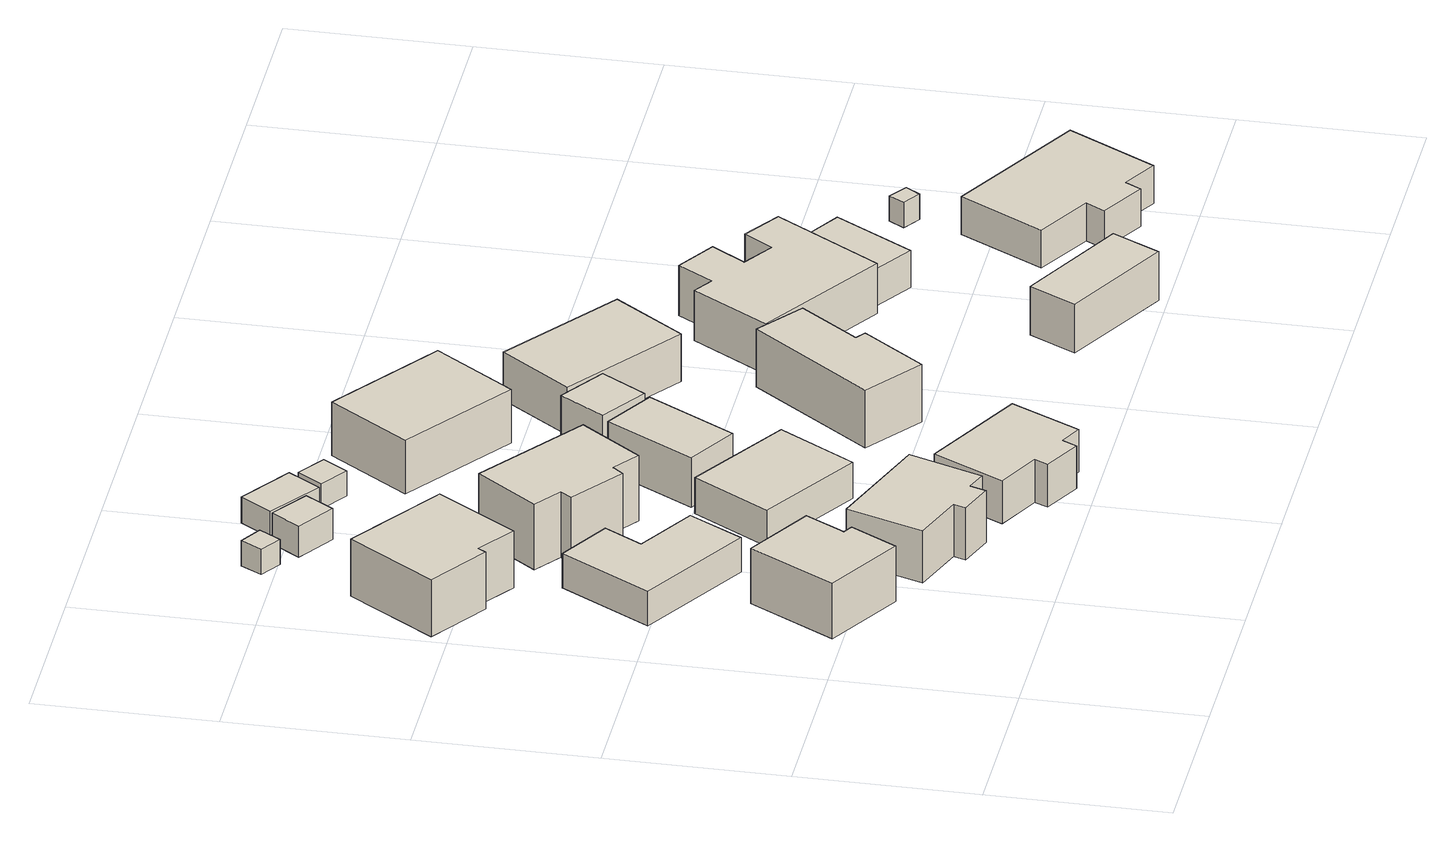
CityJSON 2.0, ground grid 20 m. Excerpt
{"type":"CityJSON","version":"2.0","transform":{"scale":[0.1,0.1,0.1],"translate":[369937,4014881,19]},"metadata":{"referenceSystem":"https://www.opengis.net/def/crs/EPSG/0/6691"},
"CityObjects":{
"building1":{"type":"Building","attributes":{"枝番":1,"利根川水系渡良瀬川洪水浸水想定区域（計画規模）.規模":"L1","利根川水系渡良瀬川洪水浸水想定区域（計画規模）.浸水ランク":"3","利根川水系渡良瀬川洪水浸水想定区域（計画規模）.浸水深":3.26,"利根川水系渡良瀬川洪水浸水想定区域（計画規模）.継続時間":12.6,"利根川水系渡良瀬川洪水浸水想定区域（想定最大規模）.規模":"L2","利根川水系渡良瀬川洪水浸水想定区域（想定最大規模）.浸水ランク":"3","利根川水系渡良瀬川洪水浸水想定区域（想定最大規模）.浸水深":3.81,"利根川水系渡良瀬川洪水浸水想定区域（想定最大規模）.継続時間":33.1,"利根川水系矢場川洪水浸水想定区域（想定最大規模）.規模":"L2","利根川水系矢場川洪水浸水想定区域（想定最大規模）.浸水ランク":"2","利根川水系矢場川洪水浸水想定区域（想定最大規模）.浸水深":0.68,"利根川水系矢場川洪水浸水想定区域（想定最大規模）.継続時間":17,"利根川水系多々良川洪水浸水想定区域（計画規模）.規模":"L1","利根川水系多々良川洪水浸水想定区域（計画規模）.浸水ランク":"1","利根川水系多々良川洪水浸水想定区域（計画規模）.浸水深":0.02,"利根川水系多々良川洪水浸水想定区域（計画規模）.継続時間":5.5,"利根川水系多々良川洪水浸水想定区域（想定最大規模）.規模":"L2","利根川水系多々良川洪水浸水想定区域（想定最大規模）.浸水ランク":"1","利根川水系多々良川洪水浸水想定区域（想定最大規模）.浸水深":0.49,"利根川水系多々良川洪水浸水想定区域（想定最大規模）.継続時間":15.1,"利根川水系利根川洪水浸水想定区域（想定最大規模）.規模":"L2","利根川水系利根川洪水浸水想定区域（想定最大規模）.浸水ランク":"2","利根川水系利根川洪水浸水想定区域（想定最大規模）.浸水深":1.34,"usage":"411","measuredHeight":7.8,"BuildingDetails.prefecture":"10","BuildingDetails.city":"10207","BuildingDetails.surveyYear":2016},"geometry":[{"type":"Solid","lod":"1","boundaries":[[[[0,1,2,3,4,5]],[[4,6,7,5]],[[3,8,6,4]],[[2,9,8,3]],[[1,10,9,2]],[[0,11,10,1]],[[5,7,11,0]],[[6,8,9,10,11,7]]]]}]},
"building2":{"type":"Building","attributes":{"枝番":1,"利根川水系渡良瀬川洪水浸水想定区域（計画規模）.規模":"L1","利根川水系渡良瀬川洪水浸水想定区域（計画規模）.浸水ランク":"3","利根川水系渡良瀬川洪水浸水想定区域（計画規模）.浸水深":4.38,"利根川水系渡良瀬川洪水浸水想定区域（計画規模）.継続時間":9.4,"利根川水系渡良瀬川洪水浸水想定区域（想定最大規模）.規模":"L2","利根川水系渡良瀬川洪水浸水想定区域（想定最大規模）.浸水ランク":"3","利根川水系渡良瀬川洪水浸水想定区域（想定最大規模）.浸水深":4.75,"利根川水系渡良瀬川洪水浸水想定区域（想定最大規模）.継続時間":24.3,"利根川水系矢場川洪水浸水想定区域（想定最大規模）.規模":"L2","利根川水系矢場川洪水浸水想定区域（想定最大規模）.浸水ランク":"2","利根川水系矢場川洪水浸水想定区域（想定最大規模）.浸水深":1.17,"利根川水系矢場川洪水浸水想定区域（想定最大規模）.継続時間":10.1,"利根川水系多々良川洪水浸水想定区域（計画規模）.規模":"L1","利根川水系多々良川洪水浸水想定区域（計画規模）.浸水ランク":"2","利根川水系多々良川洪水浸水想定区域（計画規模）.浸水深":0.52,"利根川水系多々良川洪水浸水想定区域（想定最大規模）.規模":"L2","利根川水系多々良川洪水浸水想定区域（想定最大規模）.浸水ランク":"2","利根川水系多々良川洪水浸水想定区域（想定最大規模）.浸水深":0.99,"利根川水系多々良川洪水浸水想定区域（想定最大規模）.継続時間":5.7,"利根川水系利根川洪水浸水想定区域（想定最大規模）.規模":"L2","利根川水系利根川洪水浸水想定区域（想定最大規模）.浸水ランク":"2","利根川水系利根川洪水浸水想定区域（想定最大規模）.浸水深":1.64,"usage":"411","measuredHeight":6.2,"BuildingDetails.prefecture":"10","BuildingDetails.city":"10207","BuildingDetails.surveyYear":2016},"geometry":[{"type":"Solid","lod":"1","boundaries":[[[[12,13,14,15,16,17]],[[16,18,19,17]],[[15,20,18,16]],[[14,21,20,15]],[[13,22,21,14]],[[12,23,22,13]],[[17,19,23,12]],[[18,20,21,22,23,19]]]]}]},
"building3":{"type":"Building","attributes":{"枝番":1,"利根川水系渡良瀬川洪水浸水想定区域（計画規模）.規模":"L1","利根川水系渡良瀬川洪水浸水想定区域（計画規模）.浸水ランク":"3","利根川水系渡良瀬川洪水浸水想定区域（計画規模）.浸水深":4.51,"利根川水系渡良瀬川洪水浸水想定区域（計画規模）.継続時間":9.4,"利根川水系渡良瀬川洪水浸水想定区域（想定最大規模）.規模":"L2","利根川水系渡良瀬川洪水浸水想定区域（想定最大規模）.浸水ランク":"3","利根川水系渡良瀬川洪水浸水想定区域（想定最大規模）.浸水深":4.75,"利根川水系渡良瀬川洪水浸水想定区域（想定最大規模）.継続時間":24.3,"利根川水系矢場川洪水浸水想定区域（想定最大規模）.規模":"L2","利根川水系矢場川洪水浸水想定区域（想定最大規模）.浸水ランク":"2","利根川水系矢場川洪水浸水想定区域（想定最大規模）.浸水深":0.68,"利根川水系矢場川洪水浸水想定区域（想定最大規模）.継続時間":10.1,"利根川水系多々良川洪水浸水想定区域（計画規模）.規模":"L1","利根川水系多々良川洪水浸水想定区域（計画規模）.浸水ランク":"1","利根川水系多々良川洪水浸水想定区域（計画規模）.浸水深":0.02,"利根川水系多々良川洪水浸水想定区域（想定最大規模）.規模":"L2","利根川水系多々良川洪水浸水想定区域（想定最大規模）.浸水ランク":"1","利根川水系多々良川洪水浸水想定区域（想定最大規模）.浸水深":0.49,"利根川水系多々良川洪水浸水想定区域（想定最大規模）.継続時間":5.7,"利根川水系利根川洪水浸水想定区域（想定最大規模）.規模":"L2","利根川水系利根川洪水浸水想定区域（想定最大規模）.浸水ランク":"2","利根川水系利根川洪水浸水想定区域（想定最大規模）.浸水深":1.14,"usage":"411","measuredHeight":7.9,"BuildingDetails.prefecture":"10","BuildingDetails.city":"10207","BuildingDetails.surveyYear":2016},"geometry":[{"type":"Solid","lod":"1","boundaries":[[[[24,25,26,27,28,29]],[[28,30,31,29]],[[27,32,30,28]],[[26,33,32,27]],[[25,34,33,26]],[[24,35,34,25]],[[29,31,35,24]],[[30,32,33,34,35,31]]]]}]},
"building4":{"type":"Building","attributes":{"枝番":1,"利根川水系渡良瀬川洪水浸水想定区域（計画規模）.規模":"L1","利根川水系渡良瀬川洪水浸水想定区域（計画規模）.浸水ランク":"3","利根川水系渡良瀬川洪水浸水想定区域（計画規模）.浸水深":3.06,"利根川水系渡良瀬川洪水浸水想定区域（計画規模）.継続時間":10.6,"利根川水系渡良瀬川洪水浸水想定区域（想定最大規模）.規模":"L2","利根川水系渡良瀬川洪水浸水想定区域（想定最大規模）.浸水ランク":"3","利根川水系渡良瀬川洪水浸水想定区域（想定最大規模）.浸水深":3.81,"利根川水系渡良瀬川洪水浸水想定区域（想定最大規模）.継続時間":29.8,"利根川水系矢場川洪水浸水想定区域（想定最大規模）.規模":"L2","利根川水系矢場川洪水浸水想定区域（想定最大規模）.浸水ランク":"2","利根川水系矢場川洪水浸水想定区域（想定最大規模）.浸水深":0.98,"利根川水系矢場川洪水浸水想定区域（想定最大規模）.継続時間":13.5,"利根川水系多々良川洪水浸水想定区域（計画規模）.規模":"L1","利根川水系多々良川洪水浸水想定区域（計画規模）.浸水ランク":"1","利根川水系多々良川洪水浸水想定区域（計画規模）.浸水深":0.32,"利根川水系多々良川洪水浸水想定区域（想定最大規模）.規模":"L2","利根川水系多々良川洪水浸水想定区域（想定最大規模）.浸水ランク":"2","利根川水系多々良川洪水浸水想定区域（想定最大規模）.浸水深":0.79,"利根川水系多々良川洪水浸水想定区域（想定最大規模）.継続時間":11,"利根川水系利根川洪水浸水想定区域（想定最大規模）.規模":"L2","利根川水系利根川洪水浸水想定区域（想定最大規模）.浸水ランク":"2","利根川水系利根川洪水浸水想定区域（想定最大規模）.浸水深":1.54,"usage":"411","measuredHeight":7.7,"BuildingDetails.prefecture":"10","BuildingDetails.city":"10207","BuildingDetails.surveyYear":2016},"geometry":[{"type":"Solid","lod":"1","boundaries":[[[[36,37,38,39,40,41,42,43]],[[42,44,45,43]],[[41,46,44,42]],[[40,47,46,41]],[[39,48,47,40]],[[38,49,48,39]],[[37,50,49,38]],[[36,51,50,37]],[[43,45,51,36]],[[44,46,47,48,49,50,51,45]]]]}]},
"building5":{"type":"Building","attributes":{"枝番":1,"利根川水系渡良瀬川洪水浸水想定区域（計画規模）.規模":"L1","利根川水系渡良瀬川洪水浸水想定区域（計画規模）.浸水ランク":"4","利根川水系渡良瀬川洪水浸水想定区域（計画規模）.浸水深":5.58,"利根川水系渡良瀬川洪水浸水想定区域（計画規模）.継続時間":9.3,"利根川水系渡良瀬川洪水浸水想定区域（想定最大規模）.規模":"L2","利根川水系渡良瀬川洪水浸水想定区域（想定最大規模）.浸水ランク":"4","利根川水系渡良瀬川洪水浸水想定区域（想定最大規模）.浸水深":5.69,"利根川水系渡良瀬川洪水浸水想定区域（想定最大規模）.継続時間":20.6,"利根川水系矢場川洪水浸水想定区域（想定最大規模）.規模":"L2","利根川水系矢場川洪水浸水想定区域（想定最大規模）.浸水ランク":"2","利根川水系矢場川洪水浸水想定区域（想定最大規模）.浸水深":0.57,"利根川水系矢場川洪水浸水想定区域（想定最大規模）.継続時間":4.7,"利根川水系多々良川洪水浸水想定区域（計画規模）.規模":"L1","利根川水系多々良川洪水浸水想定区域（想定最大規模）.規模":"L2","利根川水系多々良川洪水浸水想定区域（想定最大規模）.浸水ランク":"1","利根川水系多々良川洪水浸水想定区域（想定最大規模）.浸水深":0.39,"利根川水系利根川洪水浸水想定区域（想定最大規模）.規模":"L2","利根川水系利根川洪水浸水想定区域（想定最大規模）.浸水ランク":"2","利根川水系利根川洪水浸水想定区域（想定最大規模）.浸水深":1.04,"BuildingDetails.prefecture":"10","BuildingDetails.city":"10207"},"geometry":[{"type":"Solid","lod":"1","boundaries":[[[[52,53,54,55]],[[54,56,57,55]],[[53,58,56,54]],[[52,59,58,53]],[[55,57,59,52]],[[56,58,59,57]]]]}]},
"building6":{"type":"Building","attributes":{"枝番":1,"利根川水系渡良瀬川洪水浸水想定区域（計画規模）.規模":"L1","利根川水系渡良瀬川洪水浸水想定区域（計画規模）.浸水ランク":"4","利根川水系渡良瀬川洪水浸水想定区域（計画規模）.浸水深":5.64,"利根川水系渡良瀬川洪水浸水想定区域（計画規模）.継続時間":9.4,"利根川水系渡良瀬川洪水浸水想定区域（想定最大規模）.規模":"L2","利根川水系渡良瀬川洪水浸水想定区域（想定最大規模）.浸水ランク":"4","利根川水系渡良瀬川洪水浸水想定区域（想定最大規模）.浸水深":5.76,"利根川水系渡良瀬川洪水浸水想定区域（想定最大規模）.継続時間":24.3,"利根川水系矢場川洪水浸水想定区域（想定最大規模）.規模":"L2","利根川水系矢場川洪水浸水想定区域（想定最大規模）.浸水ランク":"2","利根川水系矢場川洪水浸水想定区域（想定最大規模）.浸水深":0.68,"利根川水系矢場川洪水浸水想定区域（想定最大規模）.継続時間":10.1,"利根川水系多々良川洪水浸水想定区域（計画規模）.規模":"L1","利根川水系多々良川洪水浸水想定区域（想定最大規模）.規模":"L2","利根川水系多々良川洪水浸水想定区域（想定最大規模）.浸水ランク":"1","利根川水系多々良川洪水浸水想定区域（想定最大規模）.浸水深":0.49,"利根川水系多々良川洪水浸水想定区域（想定最大規模）.継続時間":5.7,"利根川水系利根川洪水浸水想定区域（想定最大規模）.規模":"L2","利根川水系利根川洪水浸水想定区域（想定最大規模）.浸水ランク":"2","利根川水系利根川洪水浸水想定区域（想定最大規模）.浸水深":1.14,"usage":"411","measuredHeight":4,"BuildingDetails.prefecture":"10","BuildingDetails.city":"10207","BuildingDetails.surveyYear":2016},"geometry":[{"type":"Solid","lod":"1","boundaries":[[[[60,61,62,63]],[[62,64,65,63]],[[61,66,64,62]],[[60,67,66,61]],[[63,65,67,60]],[[64,66,67,65]]]]}]},
"building7":{"type":"Building","attributes":{"枝番":1,"利根川水系渡良瀬川洪水浸水想定区域（計画規模）.規模":"L1","利根川水系渡良瀬川洪水浸水想定区域（計画規模）.浸水ランク":"3","利根川水系渡良瀬川洪水浸水想定区域（計画規模）.浸水深":4.57,"利根川水系渡良瀬川洪水浸水想定区域（計画規模）.継続時間":9.2,"利根川水系渡良瀬川洪水浸水想定区域（想定最大規模）.規模":"L2","利根川水系渡良瀬川洪水浸水想定区域（想定最大規模）.浸水ランク":"3","利根川水系渡良瀬川洪水浸水想定区域（想定最大規模）.浸水深":4.82,"利根川水系渡良瀬川洪水浸水想定区域（想定最大規模）.継続時間":22.5,"利根川水系矢場川洪水浸水想定区域（想定最大規模）.規模":"L2","利根川水系矢場川洪水浸水想定区域（想定最大規模）.浸水ランク":"2","利根川水系矢場川洪水浸水想定区域（想定最大規模）.浸水深":0.78,"利根川水系矢場川洪水浸水想定区域（想定最大規模）.継続時間":8.3,"利根川水系多々良川洪水浸水想定区域（計画規模）.規模":"L1","利根川水系多々良川洪水浸水想定区域（計画規模）.浸水ランク":"1","利根川水系多々良川洪水浸水想定区域（計画規模）.浸水深":0.12,"利根川水系多々良川洪水浸水想定区域（想定最大規模）.規模":"L2","利根川水系多々良川洪水浸水想定区域（想定最大規模）.浸水ランク":"2","利根川水系多々良川洪水浸水想定区域（想定最大規模）.浸水深":0.58,"利根川水系多々良川洪水浸水想定区域（想定最大規模）.継続時間":1.9,"利根川水系利根川洪水浸水想定区域（想定最大規模）.規模":"L2","利根川水系利根川洪水浸水想定区域（想定最大規模）.浸水ランク":"2","利根川水系利根川洪水浸水想定区域（想定最大規模）.浸水深":1.24,"usage":"411","measuredHeight":10.1,"BuildingDetails.prefecture":"10","BuildingDetails.city":"10207","BuildingDetails.surveyYear":2016},"geometry":[{"type":"Solid","lod":"1","boundaries":[[[[68,69,70,71,72,73,74,75]],[[74,76,77,75]],[[73,78,76,74]],[[72,79,78,73]],[[71,80,79,72]],[[70,81,80,71]],[[69,82,81,70]],[[68,83,82,69]],[[75,77,83,68]],[[76,78,79,80,81,82,83,77]]]]}]},
"building8":{"type":"Building","attributes":{"枝番":1,"利根川水系渡良瀬川洪水浸水想定区域（計画規模）.規模":"L1","利根川水系渡良瀬川洪水浸水想定区域（計画規模）.浸水ランク":"3","利根川水系渡良瀬川洪水浸水想定区域（計画規模）.浸水深":4.37,"利根川水系渡良瀬川洪水浸水想定区域（計画規模）.継続時間":10.6,"利根川水系渡良瀬川洪水浸水想定区域（想定最大規模）.規模":"L2","利根川水系渡良瀬川洪水浸水想定区域（想定最大規模）.浸水ランク":"3","利根川水系渡良瀬川洪水浸水想定区域（想定最大規模）.浸水深":4.8,"利根川水系渡良瀬川洪水浸水想定区域（想定最大規模）.継続時間":29.8,"利根川水系矢場川洪水浸水想定区域（想定最大規模）.規模":"L2","利根川水系矢場川洪水浸水想定区域（想定最大規模）.浸水ランク":"2","利根川水系矢場川洪水浸水想定区域（想定最大規模）.浸水深":1.48,"利根川水系矢場川洪水浸水想定区域（想定最大規模）.継続時間":13.5,"利根川水系多々良川洪水浸水想定区域（計画規模）.規模":"L1","利根川水系多々良川洪水浸水想定区域（計画規模）.浸水ランク":"2","利根川水系多々良川洪水浸水想定区域（計画規模）.浸水深":0.82,"利根川水系多々良川洪水浸水想定区域（想定最大規模）.規模":"L2","利根川水系多々良川洪水浸水想定区域（想定最大規模）.浸水ランク":"2","利根川水系多々良川洪水浸水想定区域（想定最大規模）.浸水深":1.29,"利根川水系多々良川洪水浸水想定区域（想定最大規模）.継続時間":11,"利根川水系利根川洪水浸水想定区域（想定最大規模）.規模":"L2","利根川水系利根川洪水浸水想定区域（想定最大規模）.浸水ランク":"2","利根川水系利根川洪水浸水想定区域（想定最大規模）.浸水深":1.94,"usage":"411","measuredHeight":5.3,"BuildingDetails.prefecture":"10","BuildingDetails.city":"10207","BuildingDetails.surveyYear":2016},"geometry":[{"type":"Solid","lod":"1","boundaries":[[[[84,85,86,87]],[[86,88,89,87]],[[85,90,88,86]],[[84,91,90,85]],[[87,89,91,84]],[[88,90,91,89]]]]}]},
"building9":{"type":"Building","attributes":{"枝番":1,"利根川水系渡良瀬川洪水浸水想定区域（計画規模）.規模":"L1","利根川水系渡良瀬川洪水浸水想定区域（計画規模）.浸水ランク":"4","利根川水系渡良瀬川洪水浸水想定区域（計画規模）.浸水深":5.52,"利根川水系渡良瀬川洪水浸水想定区域（計画規模）.継続時間":9.3,"利根川水系渡良瀬川洪水浸水想定区域（想定最大規模）.規模":"L2","利根川水系渡良瀬川洪水浸水想定区域（想定最大規模）.浸水ランク":"4","利根川水系渡良瀬川洪水浸水想定区域（想定最大規模）.浸水深":5.62,"利根川水系渡良瀬川洪水浸水想定区域（想定最大規模）.継続時間":20.6,"利根川水系矢場川洪水浸水想定区域（想定最大規模）.規模":"L2","利根川水系矢場川洪水浸水想定区域（想定最大規模）.浸水ランク":"1","利根川水系矢場川洪水浸水想定区域（想定最大規模）.浸水深":0.48,"利根川水系矢場川洪水浸水想定区域（想定最大規模）.継続時間":4.7,"利根川水系多々良川洪水浸水想定区域（計画規模）.規模":"L1","利根川水系多々良川洪水浸水想定区域（想定最大規模）.規模":"L2","利根川水系多々良川洪水浸水想定区域（想定最大規模）.浸水ランク":"1","利根川水系多々良川洪水浸水想定区域（想定最大規模）.浸水深":0.28,"利根川水系利根川洪水浸水想定区域（想定最大規模）.規模":"L2","利根川水系利根川洪水浸水想定区域（想定最大規模）.浸水ランク":"2","利根川水系利根川洪水浸水想定区域（想定最大規模）.浸水深":0.937,"usage":"411","measuredHeight":3.3,"BuildingDetails.prefecture":"10","BuildingDetails.city":"10207","BuildingDetails.surveyYear":2016},"geometry":[{"type":"Solid","lod":"1","boundaries":[[[[92,93,94,95]],[[94,96,97,95]],[[93,98,96,94]],[[92,99,98,93]],[[95,97,99,92]],[[96,98,99,97]]]]}]},
"building10":{"type":"Building","attributes":{"枝番":1,"利根川水系渡良瀬川洪水浸水想定区域（計画規模）.規模":"L1","利根川水系渡良瀬川洪水浸水想定区域（計画規模）.浸水ランク":"2","利根川水系渡良瀬川洪水浸水想定区域（計画規模）.浸水深":2.72,"利根川水系渡良瀬川洪水浸水想定区域（計画規模）.継続時間":11.6,"利根川水系渡良瀬川洪水浸水想定区域（想定最大規模）.規模":"L2","利根川水系渡良瀬川洪水浸水想定区域（想定最大規模）.浸水ランク":"3","利根川水系渡良瀬川洪水浸水想定区域（想定最大規模）.浸水深":3.65,"利根川水系渡良瀬川洪水浸水想定区域（想定最大規模）.継続時間":31.5,"利根川水系矢場川洪水浸水想定区域（想定最大規模）.規模":"L2","利根川水系矢場川洪水浸水想定区域（想定最大規模）.浸水ランク":"2","利根川水系矢場川洪水浸水想定区域（想定最大規模）.浸水深":1.08,"利根川水系矢場川洪水浸水想定区域（想定最大規模）.継続時間":15.4,"利根川水系多々良川洪水浸水想定区域（計画規模）.規模":"L1","利根川水系多々良川洪水浸水想定区域（計画規模）.浸水ランク":"1","利根川水系多々良川洪水浸水想定区域（計画規模）.浸水深":0.42,"利根川水系多々良川洪水浸水想定区域（計画規模）.継続時間":3.5,"利根川水系多々良川洪水浸水想定区域（想定最大規模）.規模":"L2","利根川水系多々良川洪水浸水想定区域（想定最大規模）.浸水ランク":"2","利根川水系多々良川洪水浸水想定区域（想定最大規模）.浸水深":0.89,"利根川水系多々良川洪水浸水想定区域（想定最大規模）.継続時間":13.3,"利根川水系利根川洪水浸水想定区域（想定最大規模）.規模":"L2","利根川水系利根川洪水浸水想定区域（想定最大規模）.浸水ランク":"2","利根川水系利根川洪水浸水想定区域（想定最大規模）.浸水深":1.54,"usage":"411","measuredHeight":7.6,"BuildingDetails.prefecture":"10","BuildingDetails.city":"10207","BuildingDetails.surveyYear":2016},"geometry":[{"type":"Solid","lod":"1","boundaries":[[[[100,101,102,103,104,105,106,107]],[[106,108,109,107]],[[105,110,108,106]],[[104,111,110,105]],[[103,112,111,104]],[[102,113,112,103]],[[101,114,113,102]],[[100,115,114,101]],[[107,109,115,100]],[[108,110,111,112,113,114,115,109]]]]}]},
"building11":{"type":"Building","attributes":{"枝番":1,"利根川水系渡良瀬川洪水浸水想定区域（計画規模）.規模":"L1","利根川水系渡良瀬川洪水浸水想定区域（計画規模）.浸水ランク":"4","利根川水系渡良瀬川洪水浸水想定区域（計画規模）.浸水深":5.54,"利根川水系渡良瀬川洪水浸水想定区域（計画規模）.継続時間":9.2,"利根川水系渡良瀬川洪水浸水想定区域（想定最大規模）.規模":"L2","利根川水系渡良瀬川洪水浸水想定区域（想定最大規模）.浸水ランク":"4","利根川水系渡良瀬川洪水浸水想定区域（想定最大規模）.浸水深":5.66,"利根川水系渡良瀬川洪水浸水想定区域（想定最大規模）.継続時間":22.5,"利根川水系矢場川洪水浸水想定区域（想定最大規模）.規模":"L2","利根川水系矢場川洪水浸水想定区域（想定最大規模）.浸水ランク":"2","利根川水系矢場川洪水浸水想定区域（想定最大規模）.浸水深":0.57,"利根川水系矢場川洪水浸水想定区域（想定最大規模）.継続時間":8.3,"利根川水系多々良川洪水浸水想定区域（計画規模）.規模":"L1","利根川水系多々良川洪水浸水想定区域（想定最大規模）.規模":"L2","利根川水系多々良川洪水浸水想定区域（想定最大規模）.浸水ランク":"1","利根川水系多々良川洪水浸水想定区域（想定最大規模）.浸水深":0.39,"利根川水系多々良川洪水浸水想定区域（想定最大規模）.継続時間":1.9,"利根川水系利根川洪水浸水想定区域（想定最大規模）.規模":"L2","利根川水系利根川洪水浸水想定区域（想定最大規模）.浸水ランク":"2","利根川水系利根川洪水浸水想定区域（想定最大規模）.浸水深":1.04,"usage":"411","BuildingDetails.prefecture":"10","BuildingDetails.city":"10207","BuildingDetails.surveyYear":2016},"geometry":[{"type":"Solid","lod":"1","boundaries":[[[[116,117,118,119]],[[118,120,121,119]],[[117,122,120,118]],[[116,123,122,117]],[[119,121,123,116]],[[120,122,123,121]]]]}]},
"building12":{"type":"Building","attributes":{"枝番":1,"利根川水系渡良瀬川洪水浸水想定区域（計画規模）.規模":"L1","利根川水系渡良瀬川洪水浸水想定区域（計画規模）.浸水ランク":"3","利根川水系渡良瀬川洪水浸水想定区域（計画規模）.浸水深":4.54,"利根川水系渡良瀬川洪水浸水想定区域（計画規模）.継続時間":9.2,"利根川水系渡良瀬川洪水浸水想定区域（想定最大規模）.規模":"L2","利根川水系渡良瀬川洪水浸水想定区域（想定最大規模）.浸水ランク":"3","利根川水系渡良瀬川洪水浸水想定区域（想定最大規模）.浸水深":4.83,"利根川水系渡良瀬川洪水浸水想定区域（想定最大規模）.継続時間":22.5,"利根川水系矢場川洪水浸水想定区域（想定最大規模）.規模":"L2","利根川水系矢場川洪水浸水想定区域（想定最大規模）.浸水ランク":"2","利根川水系矢場川洪水浸水想定区域（想定最大規模）.浸水深":0.98,"利根川水系矢場川洪水浸水想定区域（想定最大規模）.継続時間":8.3,"利根川水系多々良川洪水浸水想定区域（計画規模）.規模":"L1","利根川水系多々良川洪水浸水想定区域（計画規模）.浸水ランク":"1","利根川水系多々良川洪水浸水想定区域（計画規模）.浸水深":0.32,"利根川水系多々良川洪水浸水想定区域（想定最大規模）.規模":"L2","利根川水系多々良川洪水浸水想定区域（想定最大規模）.浸水ランク":"2","利根川水系多々良川洪水浸水想定区域（想定最大規模）.浸水深":0.79,"利根川水系多々良川洪水浸水想定区域（想定最大規模）.継続時間":1.9,"利根川水系利根川洪水浸水想定区域（想定最大規模）.規模":"L2","利根川水系利根川洪水浸水想定区域（想定最大規模）.浸水ランク":"2","利根川水系利根川洪水浸水想定区域（想定最大規模）.浸水深":1.44,"usage":"411","measuredHeight":6.4,"BuildingDetails.prefecture":"10","BuildingDetails.city":"10207","BuildingDetails.surveyYear":2016},"geometry":[{"type":"Solid","lod":"1","boundaries":[[[[124,125,126,127]],[[126,128,129,127]],[[125,130,128,126]],[[124,131,130,125]],[[127,129,131,124]],[[128,130,131,129]]]]}]},
"building13":{"type":"Building","attributes":{"枝番":1,"利根川水系渡良瀬川洪水浸水想定区域（計画規模）.規模":"L1","利根川水系渡良瀬川洪水浸水想定区域（計画規模）.浸水ランク":"3","利根川水系渡良瀬川洪水浸水想定区域（計画規模）.浸水深":4.41,"利根川水系渡良瀬川洪水浸水想定区域（計画規模）.継続時間":9.2,"利根川水系渡良瀬川洪水浸水想定区域（想定最大規模）.規模":"L2","利根川水系渡良瀬川洪水浸水想定区域（想定最大規模）.浸水ランク":"3","利根川水系渡良瀬川洪水浸水想定区域（想定最大規模）.浸水深":4.65,"利根川水系渡良瀬川洪水浸水想定区域（想定最大規模）.継続時間":22.5,"利根川水系矢場川洪水浸水想定区域（想定最大規模）.規模":"L2","利根川水系矢場川洪水浸水想定区域（想定最大規模）.浸水ランク":"2","利根川水系矢場川洪水浸水想定区域（想定最大規模）.浸水深":0.57,"利根川水系矢場川洪水浸水想定区域（想定最大規模）.継続時間":8.3,"利根川水系多々良川洪水浸水想定区域（計画規模）.規模":"L1","利根川水系多々良川洪水浸水想定区域（計画規模）.浸水ランク":"1","利根川水系多々良川洪水浸水想定区域（計画規模）.浸水深":0.32,"利根川水系多々良川洪水浸水想定区域（想定最大規模）.規模":"L2","利根川水系多々良川洪水浸水想定区域（想定最大規模）.浸水ランク":"1","利根川水系多々良川洪水浸水想定区域（想定最大規模）.浸水深":0.39,"利根川水系多々良川洪水浸水想定区域（想定最大規模）.継続時間":1.9,"利根川水系利根川洪水浸水想定区域（想定最大規模）.規模":"L2","利根川水系利根川洪水浸水想定区域（想定最大規模）.浸水ランク":"2","利根川水系利根川洪水浸水想定区域（想定最大規模）.浸水深":1.04,"measuredHeight":6.9,"BuildingDetails.prefecture":"10","BuildingDetails.city":"10207"},"geometry":[{"type":"Solid","lod":"1","boundaries":[[[[132,133,134,135]],[[134,136,137,135]],[[133,138,136,134]],[[132,139,138,133]],[[135,137,139,132]],[[136,138,139,137]]]]}]},
"building14":{"type":"Building","attributes":{"枝番":1,"利根川水系渡良瀬川洪水浸水想定区域（計画規模）.規模":"L1","利根川水系渡良瀬川洪水浸水想定区域（計画規模）.浸水ランク":"3","利根川水系渡良瀬川洪水浸水想定区域（計画規模）.浸水深":4.34,"利根川水系渡良瀬川洪水浸水想定区域（計画規模）.継続時間":9.2,"利根川水系渡良瀬川洪水浸水想定区域（想定最大規模）.規模":"L2","利根川水系渡良瀬川洪水浸水想定区域（想定最大規模）.浸水ランク":"3","利根川水系渡良瀬川洪水浸水想定区域（想定最大規模）.浸水深":4.58,"利根川水系渡良瀬川洪水浸水想定区域（想定最大規模）.継続時間":22.5,"利根川水系矢場川洪水浸水想定区域（想定最大規模）.規模":"L2","利根川水系矢場川洪水浸水想定区域（想定最大規模）.浸水ランク":"1","利根川水系矢場川洪水浸水想定区域（想定最大規模）.浸水深":0.48,"利根川水系矢場川洪水浸水想定区域（想定最大規模）.継続時間":8.3,"利根川水系多々良川洪水浸水想定区域（計画規模）.規模":"L1","利根川水系多々良川洪水浸水想定区域（計画規模）.浸水ランク":"1","利根川水系多々良川洪水浸水想定区域（計画規模）.浸水深":0.02,"利根川水系多々良川洪水浸水想定区域（想定最大規模）.規模":"L2","利根川水系多々良川洪水浸水想定区域（想定最大規模）.浸水ランク":"1","利根川水系多々良川洪水浸水想定区域（想定最大規模）.浸水深":0.28,"利根川水系多々良川洪水浸水想定区域（想定最大規模）.継続時間":1.9,"利根川水系利根川洪水浸水想定区域（想定最大規模）.規模":"L2","利根川水系利根川洪水浸水想定区域（想定最大規模）.浸水ランク":"2","利根川水系利根川洪水浸水想定区域（想定最大規模）.浸水深":0.937,"usage":"411","measuredHeight":7.9,"BuildingDetails.prefecture":"10","BuildingDetails.city":"10207","BuildingDetails.surveyYear":2016},"geometry":[{"type":"Solid","lod":"1","boundaries":[[[[140,141,142,143]],[[142,144,145,143]],[[141,146,144,142]],[[140,147,146,141]],[[143,145,147,140]],[[144,146,147,145]]]]}]},
"building15":{"type":"Building","attributes":{"枝番":1,"利根川水系渡良瀬川洪水浸水想定区域（計画規模）.規模":"L1","利根川水系渡良瀬川洪水浸水想定区域（計画規模）.浸水ランク":"2","利根川水系渡良瀬川洪水浸水想定区域（計画規模）.浸水深":2.93,"利根川水系渡良瀬川洪水浸水想定区域（計画規模）.継続時間":7.9,"利根川水系渡良瀬川洪水浸水想定区域（想定最大規模）.規模":"L2","利根川水系渡良瀬川洪水浸水想定区域（想定最大規模）.浸水ランク":"3","利根川水系渡良瀬川洪水浸水想定区域（想定最大規模）.浸水深":3.54,"利根川水系渡良瀬川洪水浸水想定区域（想定最大規模）.継続時間":20.3,"利根川水系矢場川洪水浸水想定区域（想定最大規模）.規模":"L2","利根川水系矢場川洪水浸水想定区域（想定最大規模）.浸水ランク":"2","利根川水系矢場川洪水浸水想定区域（想定最大規模）.浸水深":0.57,"利根川水系矢場川洪水浸水想定区域（想定最大規模）.継続時間":3.5,"利根川水系多々良川洪水浸水想定区域（計画規模）.規模":"L1","利根川水系多々良川洪水浸水想定区域（計画規模）.浸水ランク":"1","利根川水系多々良川洪水浸水想定区域（計画規模）.浸水深":0.02,"利根川水系多々良川洪水浸水想定区域（想定最大規模）.規模":"L2","利根川水系多々良川洪水浸水想定区域（想定最大規模）.浸水ランク":"1","利根川水系多々良川洪水浸水想定区域（想定最大規模）.浸水深":0.39,"利根川水系利根川洪水浸水想定区域（想定最大規模）.規模":"L2","利根川水系利根川洪水浸水想定区域（想定最大規模）.浸水ランク":"2","利根川水系利根川洪水浸水想定区域（想定最大規模）.浸水深":1.04,"usage":"411","measuredHeight":7.8,"BuildingDetails.prefecture":"10","BuildingDetails.city":"10207","BuildingDetails.surveyYear":2016},"geometry":[{"type":"Solid","lod":"1","boundaries":[[[[148,149,150,151,152,153]],[[152,154,155,153]],[[151,156,154,152]],[[150,157,156,151]],[[149,158,157,150]],[[148,159,158,149]],[[153,155,159,148]],[[154,156,157,158,159,155]]]]}]},
"building16":{"type":"Building","attributes":{"枝番":1,"利根川水系渡良瀬川洪水浸水想定区域（計画規模）.規模":"L1","利根川水系渡良瀬川洪水浸水想定区域（計画規模）.浸水ランク":"3","利根川水系渡良瀬川洪水浸水想定区域（計画規模）.浸水深":4.71,"利根川水系渡良瀬川洪水浸水想定区域（計画規模）.継続時間":7.4,"利根川水系渡良瀬川洪水浸水想定区域（想定最大規模）.規模":"L2","利根川水系渡良瀬川洪水浸水想定区域（想定最大規模）.浸水ランク":"3","利根川水系渡良瀬川洪水浸水想定区域（想定最大規模）.浸水深":4.87,"利根川水系渡良瀬川洪水浸水想定区域（想定最大規模）.継続時間":14.7,"利根川水系矢場川洪水浸水想定区域（想定最大規模）.規模":"L2","利根川水系矢場川洪水浸水想定区域（想定最大規模）.浸水ランク":"2","利根川水系矢場川洪水浸水想定区域（想定最大規模）.浸水深":0.68,"利根川水系矢場川洪水浸水想定区域（想定最大規模）.継続時間":8.3,"利根川水系多々良川洪水浸水想定区域（計画規模）.規模":"L1","利根川水系多々良川洪水浸水想定区域（計画規模）.浸水ランク":"1","利根川水系多々良川洪水浸水想定区域（計画規模）.浸水深":0.02,"利根川水系多々良川洪水浸水想定区域（想定最大規模）.規模":"L2","利根川水系多々良川洪水浸水想定区域（想定最大規模）.浸水ランク":"1","利根川水系多々良川洪水浸水想定区域（想定最大規模）.浸水深":0.49,"利根川水系多々良川洪水浸水想定区域（想定最大規模）.継続時間":1.9,"利根川水系利根川洪水浸水想定区域（想定最大規模）.規模":"L2","利根川水系利根川洪水浸水想定区域（想定最大規模）.浸水ランク":"2","利根川水系利根川洪水浸水想定区域（想定最大規模）.浸水深":1.14,"usage":"411","measuredHeight":6.5,"BuildingDetails.prefecture":"10","BuildingDetails.city":"10207","BuildingDetails.surveyYear":2016},"geometry":[{"type":"Solid","lod":"1","boundaries":[[[[160,161,162,163]],[[162,164,165,163]],[[161,166,164,162]],[[160,167,166,161]],[[163,165,167,160]],[[164,166,167,165]]]]}]},
"building17":{"type":"Building","attributes":{"枝番":1,"利根川水系渡良瀬川洪水浸水想定区域（計画規模）.規模":"L1","利根川水系渡良瀬川洪水浸水想定区域（計画規模）.浸水ランク":"2","利根川水系渡良瀬川洪水浸水想定区域（計画規模）.浸水深":2.9,"利根川水系渡良瀬川洪水浸水想定区域（計画規模）.継続時間":11.8,"利根川水系渡良瀬川洪水浸水想定区域（想定最大規模）.規模":"L2","利根川水系渡良瀬川洪水浸水想定区域（想定最大規模）.浸水ランク":"3","利根川水系渡良瀬川洪水浸水想定区域（想定最大規模）.浸水深":3.9,"利根川水系渡良瀬川洪水浸水想定区域（想定最大規模）.継続時間":31.9,"利根川水系矢場川洪水浸水想定区域（想定最大規模）.規模":"L2","利根川水系矢場川洪水浸水想定区域（想定最大規模）.浸水ランク":"2","利根川水系矢場川洪水浸水想定区域（想定最大規模）.浸水深":1.38,"利根川水系矢場川洪水浸水想定区域（想定最大規模）.継続時間":15.8,"利根川水系多々良川洪水浸水想定区域（計画規模）.規模":"L1","利根川水系多々良川洪水浸水想定区域（計画規模）.浸水ランク":"2","利根川水系多々良川洪水浸水想定区域（計画規模）.浸水深":0.72,"利根川水系多々良川洪水浸水想定区域（計画規模）.継続時間":4,"利根川水系多々良川洪水浸水想定区域（想定最大規模）.規模":"L2","利根川水系多々良川洪水浸水想定区域（想定最大規模）.浸水ランク":"2","利根川水系多々良川洪水浸水想定区域（想定最大規模）.浸水深":1.18,"利根川水系多々良川洪水浸水想定区域（想定最大規模）.継続時間":13.7,"利根川水系利根川洪水浸水想定区域（想定最大規模）.規模":"L2","利根川水系利根川洪水浸水想定区域（想定最大規模）.浸水ランク":"2","利根川水系利根川洪水浸水想定区域（想定最大規模）.浸水深":1.84,"usage":"411","measuredHeight":6.9,"BuildingDetails.prefecture":"10","BuildingDetails.city":"10207","BuildingDetails.surveyYear":2016},"geometry":[{"type":"Solid","lod":"1","boundaries":[[[[168,169,170,171]],[[170,172,173,171]],[[169,174,172,170]],[[168,175,174,169]],[[171,173,175,168]],[[172,174,175,173]]]]}]},
"building18":{"type":"Building","attributes":{"枝番":1,"利根川水系渡良瀬川洪水浸水想定区域（計画規模）.規模":"L1","利根川水系渡良瀬川洪水浸水想定区域（計画規模）.浸水ランク":"3","利根川水系渡良瀬川洪水浸水想定区域（計画規模）.浸水深":3.25,"利根川水系渡良瀬川洪水浸水想定区域（計画規模）.継続時間":7.4,"利根川水系渡良瀬川洪水浸水想定区域（想定最大規模）.規模":"L2","利根川水系渡良瀬川洪水浸水想定区域（想定最大規模）.浸水ランク":"3","利根川水系渡良瀬川洪水浸水想定区域（想定最大規模）.浸水深":3.78,"利根川水系渡良瀬川洪水浸水想定区域（想定最大規模）.継続時間":14.7,"利根川水系矢場川洪水浸水想定区域（想定最大規模）.規模":"L2","利根川水系矢場川洪水浸水想定区域（想定最大規模）.浸水ランク":"1","利根川水系矢場川洪水浸水想定区域（想定最大規模）.浸水深":0.48,"利根川水系矢場川洪水浸水想定区域（想定最大規模）.継続時間":3.5,"利根川水系多々良川洪水浸水想定区域（想定最大規模）.規模":"L2","利根川水系多々良川洪水浸水想定区域（想定最大規模）.浸水ランク":"1","利根川水系多々良川洪水浸水想定区域（想定最大規模）.浸水深":0.28,"利根川水系利根川洪水浸水想定区域（想定最大規模）.規模":"L2","利根川水系利根川洪水浸水想定区域（想定最大規模）.浸水ランク":"2","利根川水系利根川洪水浸水想定区域（想定最大規模）.浸水深":0.937,"usage":"411","measuredHeight":8.2,"BuildingDetails.prefecture":"10","BuildingDetails.city":"10207","BuildingDetails.surveyYear":2016},"geometry":[{"type":"Solid","lod":"1","boundaries":[[[[176,177,178,179,180,181,182,183,184,185]],[[184,186,187,185]],[[183,188,186,184]],[[182,189,188,183]],[[181,190,189,182]],[[180,191,190,181]],[[179,192,191,180]],[[178,193,192,179]],[[177,194,193,178]],[[176,195,194,177]],[[185,187,195,176]],[[186,188,189,190,191,192,193,194,195,187]]]]}]},
"building19":{"type":"Building","attributes":{"枝番":1,"利根川水系渡良瀬川洪水浸水想定区域（計画規模）.規模":"L1","利根川水系渡良瀬川洪水浸水想定区域（計画規模）.浸水ランク":"2","利根川水系渡良瀬川洪水浸水想定区域（計画規模）.浸水深":2.42,"利根川水系渡良瀬川洪水浸水想定区域（計画規模）.継続時間":5.2,"利根川水系渡良瀬川洪水浸水想定区域（想定最大規模）.規模":"L2","利根川水系渡良瀬川洪水浸水想定区域（想定最大規模）.浸水ランク":"3","利根川水系渡良瀬川洪水浸水想定区域（想定最大規模）.浸水深":3.21,"利根川水系渡良瀬川洪水浸水想定区域（想定最大規模）.継続時間":13.5,"利根川水系矢場川洪水浸水想定区域（想定最大規模）.規模":"L2","利根川水系矢場川洪水浸水想定区域（想定最大規模）.浸水ランク":"1","利根川水系矢場川洪水浸水想定区域（想定最大規模）.浸水深":0.48,"利根川水系多々良川洪水浸水想定区域（想定最大規模）.規模":"L2","利根川水系多々良川洪水浸水想定区域（想定最大規模）.浸水ランク":"1","利根川水系多々良川洪水浸水想定区域（想定最大規模）.浸水深":0.28,"利根川水系利根川洪水浸水想定区域（想定最大規模）.規模":"L2","利根川水系利根川洪水浸水想定区域（想定最大規模）.浸水ランク":"2","利根川水系利根川洪水浸水想定区域（想定最大規模）.浸水深":0.937,"measuredHeight":6.9,"BuildingDetails.prefecture":"10","BuildingDetails.city":"10207"},"geometry":[{"type":"Solid","lod":"1","boundaries":[[[[196,197,198,199]],[[198,200,201,199]],[[197,202,200,198]],[[196,203,202,197]],[[199,201,203,196]],[[200,202,203,201]]]]}]},
"building20":{"type":"Building","attributes":{"枝番":1,"利根川水系渡良瀬川洪水浸水想定区域（計画規模）.規模":"L1","利根川水系渡良瀬川洪水浸水想定区域（計画規模）.浸水ランク":"2","利根川水系渡良瀬川洪水浸水想定区域（計画規模）.浸水深":2.02,"利根川水系渡良瀬川洪水浸水想定区域（計画規模）.継続時間":5.2,"利根川水系渡良瀬川洪水浸水想定区域（想定最大規模）.規模":"L2","利根川水系渡良瀬川洪水浸水想定区域（想定最大規模）.浸水ランク":"3","利根川水系渡良瀬川洪水浸水想定区域（想定最大規模）.浸水深":3,"利根川水系渡良瀬川洪水浸水想定区域（想定最大規模）.継続時間":13.5,"利根川水系利根川洪水浸水想定区域（想定最大規模）.規模":"L2","利根川水系利根川洪水浸水想定区域（想定最大規模）.浸水ランク":"2","利根川水系利根川洪水浸水想定区域（想定最大規模）.浸水深":0.937,"BuildingDetails.prefecture":"10","BuildingDetails.city":"10207"},"geometry":[{"type":"Solid","lod":"1","boundaries":[[[[204,205,206,207]],[[206,208,209,207]],[[205,210,208,206]],[[204,211,210,205]],[[207,209,211,204]],[[208,210,211,209]]]]}]},
"building21":{"type":"Building","attributes":{"枝番":1,"利根川水系渡良瀬川洪水浸水想定区域（計画規模）.規模":"L1","利根川水系渡良瀬川洪水浸水想定区域（計画規模）.浸水ランク":"2","利根川水系渡良瀬川洪水浸水想定区域（計画規模）.浸水深":2.45,"利根川水系渡良瀬川洪水浸水想定区域（計画規模）.継続時間":5.2,"利根川水系渡良瀬川洪水浸水想定区域（想定最大規模）.規模":"L2","利根川水系渡良瀬川洪水浸水想定区域（想定最大規模）.浸水ランク":"3","利根川水系渡良瀬川洪水浸水想定区域（想定最大規模）.浸水深":3.47,"利根川水系渡良瀬川洪水浸水想定区域（想定最大規模）.継続時間":13.5,"利根川水系矢場川洪水浸水想定区域（想定最大規模）.規模":"L2","利根川水系矢場川洪水浸水想定区域（想定最大規模）.浸水ランク":"2","利根川水系矢場川洪水浸水想定区域（想定最大規模）.浸水深":0.98,"利根川水系矢場川洪水浸水想定区域（想定最大規模）.継続時間":15.8,"利根川水系多々良川洪水浸水想定区域（計画規模）.規模":"L1","利根川水系多々良川洪水浸水想定区域（計画規模）.浸水ランク":"1","利根川水系多々良川洪水浸水想定区域（計画規模）.浸水深":0.32,"利根川水系多々良川洪水浸水想定区域（計画規模）.継続時間":4,"利根川水系多々良川洪水浸水想定区域（想定最大規模）.規模":"L2","利根川水系多々良川洪水浸水想定区域（想定最大規模）.浸水ランク":"2","利根川水系多々良川洪水浸水想定区域（想定最大規模）.浸水深":0.79,"利根川水系多々良川洪水浸水想定区域（想定最大規模）.継続時間":13.7,"利根川水系利根川洪水浸水想定区域（想定最大規模）.規模":"L2","利根川水系利根川洪水浸水想定区域（想定最大規模）.浸水ランク":"2","利根川水系利根川洪水浸水想定区域（想定最大規模）.浸水深":1.44,"measuredHeight":5.8,"BuildingDetails.prefecture":"10","BuildingDetails.city":"10207"},"geometry":[{"type":"Solid","lod":"1","boundaries":[[[[212,213,214,215,216,217,218,219]],[[218,220,221,219]],[[217,222,220,218]],[[216,223,222,217]],[[215,224,223,216]],[[214,225,224,215]],[[213,226,225,214]],[[212,227,226,213]],[[219,221,227,212]],[[220,222,223,224,225,226,227,221]]]]}]}
},
"vertices":[
[81,211,6],[136,307,6],[212,263,6],[187,219,6],[198,213,6],[168,161,6],[198,213,72],[168,161,72],[187,219,72],[212,263,72],[136,307,72],[81,211,72],
[73,403,5],[133,504,5],[192,470,5],[167,428,5],[234,389,5],[199,329,5],[234,389,46],[199,329,46],[167,428,46],[192,470,46],[133,504,46],[73,403,46],
[75,581,9],[69,572,9],[3,617,9],[69,714,9],[177,641,9],[117,552,9],[177,641,77],[117,552,77],[69,714,77],[3,617,77],[69,572,77],[75,581,77],
[266,106,5],[271,120,5],[212,141,5],[241,227,5],[363,184,5],[334,102,5],[311,110,5],[305,92,5],[311,110,67],[305,92,67],[334,102,67],[363,184,67],[241,227,67],[212,141,67],[271,120,67],[266,106,67],
[93,812,10],[107,836,10],[132,821,10],[117,797,10],[132,821,40],[117,797,40],[107,836,40],[93,812,40],
[130,780,13],[152,812,13],[193,784,13],[172,752,13],[193,784,50],[172,752,50],[152,812,50],[130,780,50],
[246,472,9],[236,460,9],[178,503,9],[187,516,9],[157,538,9],[208,606,9],[326,519,9],[275,451,9],[326,519,87],[275,451,87],[208,606,87],[157,538,87],[187,516,87],[178,503,87],[236,460,87],[246,472,87],
[255,313,5],[307,398,5],[420,329,5],[368,244,5],[420,329,48],[368,244,48],[307,398,48],[255,313,48],
[164,816,13],[188,851,13],[246,812,13],[222,776,13],[246,812,44],[222,776,44],[188,851,44],[164,816,44],
[386,43,6],[393,58,6],[344,83,6],[385,162,6],[501,102,6],[462,25,6],[437,37,6],[429,21,6],[437,37,57],[429,21,57],[462,25,57],[501,102,57],[385,162,57],[344,83,57],[393,58,57],[386,43,57],
[229,775,14],[248,803,14],[279,782,14],[260,754,14],[279,782,44],[260,754,44],[248,803,44],[229,775,44],
[312,403,9],[369,501,9],[426,468,9],[369,370,9],[426,468,68],[369,370,68],[369,501,68],[312,403,68],
[372,507,11],[404,557,11],[456,523,11],[424,473,11],[456,523,73],[424,473,73],[404,557,73],[372,507,73],
[275,696,14],[338,785,14],[462,697,14],[398,608,14],[462,697,78],[398,608,78],[338,785,78],[275,696,78],
[464,249,9],[566,383,9],[617,344,9],[568,279,9],[579,271,9],[527,202,9],[579,271,78],[527,202,78],[568,279,78],[617,344,78],[566,383,78],[464,249,78],
[428,555,12],[486,633,12],[614,538,12],[557,460,12],[614,538,69],[557,460,69],[486,633,69],[428,555,69],
[703,75,4],[731,127,4],[853,63,4],[825,10,4],[853,63,62],[825,10,62],[731,127,62],[703,75,62],
[586,377,13],[640,462,13],[662,448,13],[687,487,13],[731,460,13],[706,422,13],[741,400,13],[762,432,13],[804,405,13],[729,287,13],[804,405,73],[729,287,73],[762,432,73],[741,400,73],[706,422,73],[731,460,73],[687,487,73],[662,448,73],[640,462,73],[586,377,73],
[744,291,13],[796,377,13],[841,350,13],[788,263,13],[841,350,57],[788,263,57],[796,377,57],[744,291,57],
[901,292,16],[912,309,16],[932,295,16],[921,279,16],[932,295,46],[921,279,46],[912,309,46],[901,292,46],
[974,73,7],[964,55,7],[913,84,7],[925,105,7],[862,140,7],[914,234,7],[1068,149,7],[1013,51,7],[1068,149,52],[1013,51,52],[914,234,52],[862,140,52],[925,105,52],[913,84,52],[964,55,52],[974,73,52]
]}
